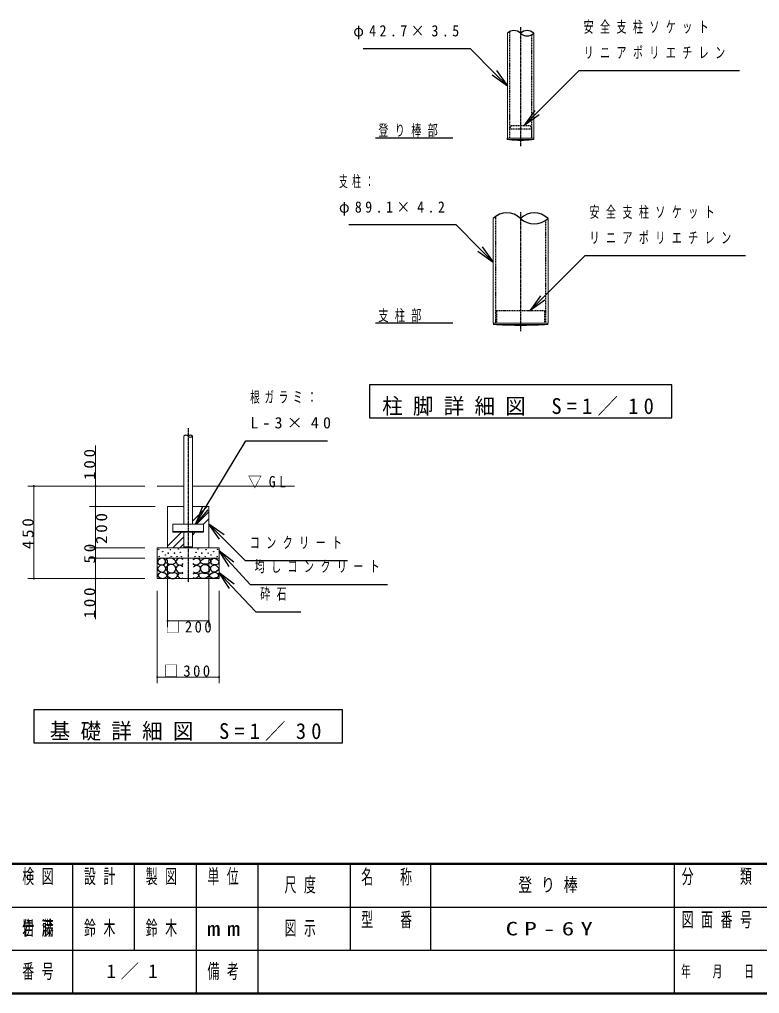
# Model space of a CAD drawing. Units: millimetres at full size, with parts at other scales. Extents: x -11550 to 0, y 0 to 8010.
# Drawn here: x -7233 to -3635, y 0 to 4736 of the extents above; entities that cross this region are included whole.
import ezdxf

# ---------------------------------------------------------------- set-up
doc = ezdxf.new("R2010")
doc.units = ezdxf.units.MM
doc.linetypes.add('USER2', pattern=[6, 3, -1, 1, -1])
doc.linetypes.add('USER4', pattern=[8, 5, -3])
for name, color, linetype, lineweight in [('A3図枠', 7, 'Continuous', 25), ('線', 7, 'Continuous', 25), ('補助', 2, 'Continuous', 25)]:
    doc.layers.add(name, color=color, linetype=linetype, lineweight=lineweight)
doc.layers.add('図面プロファイル', color=7, linetype='Continuous')
doc.styles.add('ＭＳ ゴシック', font='')
doc.styles.get('ＭＳ ゴシック').set_extended_font_data('MS Gothic')

# ---------------------------------------------------------------- blocks, each defined once
blk = doc.blocks.new('dimension_origin')
at = {"color": 0, "linetype": 'Continuous', "lineweight": -2}
blk.add_circle((0, 0), 1.25, dxfattribs=at)

msp = doc.modelspace()

# ---------------------------------------------------------------- linework, layer by layer
at = {"layer": 'A3図枠', "lineweight": 50}
for p, q in [((-11550, 630), (0, 630)), ((-11550, 0), (0, 0))]:
    msp.add_line(p, q, dxfattribs=at)
at = {"layer": 'A3図枠', "color": 211}
for p, q in [((-6975, 630), (-6975, 210)), ((-6675, 630), (-6675, 210)), ((-6375, 630), (-6375, 0)), ((-6075, 630), (-6075, 210)), ((-5625, 630), (-5625, 210)), ((-4050, 630), (-4050, 0)), ((-5625, 420), (-2100, 420)), ((-7275, 210), (0, 210))]:
    msp.add_line(p, q, dxfattribs=at)
at = {"layer": 'A3図枠'}
for p, q in [((-5235, 630), (-5235, 210)), ((-7275, 420), (-5625, 420)), ((-6975, 210), (-6975, 0)), ((-6075, 210), (-6075, 0))]:
    msp.add_line(p, q, dxfattribs=at)
at = {"layer": '線', "color": 20, "linetype": 'USER2'}
for p, q in [((-4797.204, 4698.869), (-4797.204, 4119.869)), ((-4797.204, 3798.869), (-4797.204, 3219.869)), ((-6413.143, 2748.641), (-6413.143, 2000.082))]:
    msp.add_line(p, q, dxfattribs=at)
at = {"layer": '線', "lineweight": 13}
for p, q in [((-4861.254, 4668.869), (-4861.254, 4158.869)), ((-4733.154, 4668.869), (-4733.154, 4158.869)), ((-4732.704, 4158.869), (-4861.704, 4158.869)), ((-4861.704, 4158.869), (-4861.704, 4152.869)), ((-4732.704, 4152.869), (-4861.704, 4152.869)), ((-4861.254, 4158.869), (-4733.154, 4158.869)), ((-4732.704, 4158.869), (-4732.704, 4152.869)), ((-4930.854, 3768.869), (-4930.854, 3258.869)), ((-4663.554, 3768.869), (-4663.554, 3258.869)), ((-4930.854, 3258.869), (-4663.554, 3258.869)), ((-4929.054, 3258.869), (-4665.354, 3258.869)), ((-4929.054, 3258.869), (-4929.054, 3252.869)), ((-4665.354, 3252.869), (-4929.054, 3252.869)), ((-4665.354, 3258.869), (-4665.354, 3252.869)), ((-6434.493, 2710.039), (-6434.493, 2282.647)), ((-6391.793, 2710.039), (-6391.793, 2282.647)), ((-6434.493, 2467.647), (-6563.143, 2467.647)), ((-5896.569, 2467.647), (-6391.793, 2467.647)), ((-6513.143, 2167.647), (-6513.143, 2367.647)), ((-6513.143, 2367.647), (-6434.493, 2367.647)), ((-6391.793, 2367.647), (-6313.143, 2367.647)), ((-6313.143, 2167.647), (-6313.143, 2367.647)), ((-6488.143, 2282.647), (-6488.143, 2242.647)), ((-6488.143, 2282.647), (-6338.143, 2282.647)), ((-6338.143, 2282.647), (-6338.143, 2242.647)), ((-6338.143, 2242.647), (-6488.143, 2242.647)), ((-6434.493, 2242.647), (-6434.493, 2167.647)), ((-6391.793, 2242.647), (-6391.793, 2167.647)), ((-6563.143, 2167.647), (-6563.143, 2017.647)), ((-6563.143, 2167.647), (-6263.143, 2167.647)), ((-6263.143, 2167.647), (-6263.143, 2017.647)), ((-6563.143, 2117.647), (-6263.143, 2117.647)), ((-6263.143, 2017.647), (-6263.143, 2117.647)), ((-6563.143, 2017.647), (-6263.143, 2017.647))]:
    msp.add_line(p, q, dxfattribs=at)
at = {"layer": '線', "color": 4, "linetype": 'USER4'}
for p, q in [((-4850.754, 4676.448), (-4850.754, 4158.869)), ((-4743.654, 4661.289), (-4743.654, 4158.869)), ((-4845.204, 4218.869), (-4851.204, 4203.869)), ((-4749.204, 4218.869), (-4845.204, 4218.869)), ((-4749.204, 4218.869), (-4743.204, 4203.869)), ((-4851.204, 4203.869), (-4743.204, 4203.869)), ((-4743.204, 4203.869), (-4743.204, 4158.869)), ((-4918.254, 3778.992), (-4918.254, 3258.869)), ((-4676.154, 3758.746), (-4676.154, 3258.869)), ((-4913.604, 3318.869), (-4919.229, 3303.869)), ((-4680.804, 3318.869), (-4913.604, 3318.869)), ((-4913.604, 3318.869), (-4913.604, 3258.869)), ((-4680.804, 3318.869), (-4675.179, 3303.869)), ((-4680.804, 3318.869), (-4680.804, 3258.869))]:
    msp.add_line(p, q, dxfattribs=at)
at = {"layer": '線', "color": 2}
for p, q in [((-6338.143, 2245.647), (-6488.143, 2245.647)), ((-6391.793, 2169.647), (-6434.493, 2169.647))]:
    msp.add_line(p, q, dxfattribs=at)
for centre, radius, start, end in [((-4829.229, 4635.567), 46.202, 46.11983, 133.88017), ((-4765.179, 4635.567), 46.202, 46.11983, 133.88017), ((-4765.179, 4702.171), 46.202, 226.11983, 313.88017), ((-4797.204, 4637.369), 487.5, 263.64034, 276.35966), ((-4864.029, 3698.594), 96.975, 46.44154, 133.55846), ((-4730.379, 3698.594), 96.975, 46.44154, 133.55846), ((-4730.379, 3839.144), 96.975, 226.44154, 313.55846), ((-4797.204, 5509.529), 2259.66, 267.04726, 272.95274)]:
    msp.add_arc(centre, radius, start, end, dxfattribs=at)
at = {"layer": '補助'}
for p, q in [((-5071.254, 4593.869), (-5563.118, 4593.869)), ((-5041.254, 4593.869), (-5071.254, 4593.869)), ((-4924.859, 4477.348), (-5041.254, 4593.869)), ((-4935.472, 4466.747), (-4861.254, 4413.674)), ((-4861.254, 4413.674), (-4924.859, 4477.348)), ((-4914.247, 4487.949), (-4861.254, 4413.674)), ((-4717.862, 4282.725), (-4512.419, 4487.954)), ((-4512.419, 4487.954), (-4482.419, 4487.954)), ((-4482.419, 4487.954), (-3732.342, 4487.954)), ((-4728.463, 4293.337), (-4781.535, 4219.119)), ((-4781.535, 4219.119), (-4717.862, 4282.725)), ((-4707.261, 4272.113), (-4781.535, 4219.119)), ((-5127.204, 4158.869), (-5502.204, 4158.869)), ((-5140.854, 3736.86), (-5632.718, 3736.86)), ((-5110.854, 3736.86), (-5140.854, 3736.86)), ((-4994.494, 3620.5), (-5110.854, 3736.86)), ((-5005.1, 3609.893), (-4930.854, 3556.86)), ((-4930.854, 3556.86), (-4994.494, 3620.5)), ((-4983.887, 3631.106), (-4930.854, 3556.86)), ((-4688.997, 3382.488), (-4483.554, 3587.716)), ((-4483.554, 3587.716), (-4453.554, 3587.716)), ((-4453.554, 3587.716), (-3703.477, 3587.716)), ((-4699.598, 3393.1), (-4752.67, 3318.882)), ((-4752.67, 3318.882), (-4688.997, 3382.488)), ((-4678.396, 3371.876), (-4752.67, 3318.882)), ((-5127.204, 3258.869), (-5502.204, 3258.869)), ((-6330.487, 2359.77), (-6133.157, 2687.839)), ((-6133.157, 2687.839), (-6103.157, 2687.839)), ((-6103.157, 2687.839), (-5736.573, 2687.839)), ((-6343.341, 2367.502), (-6376.876, 2282.647)), ((-6376.876, 2282.647), (-6330.487, 2359.77)), ((-6317.633, 2352.039), (-6376.876, 2282.647)), ((-6260.11, 2208.656), (-6313.143, 2282.902)), ((-6238.896, 2229.869), (-6313.143, 2282.902)), ((-6313.143, 2282.902), (-6249.503, 2219.263)), ((-6249.503, 2219.263), (-6135.28, 2105.04)), ((-6213.049, 2077.032), (-6263.143, 2153.292)), ((-6191.023, 2097.4), (-6263.143, 2153.292)), ((-6263.143, 2153.292), (-6202.036, 2087.216)), ((-6202.036, 2087.216), (-6111.7, 1989.534)), ((-6135.28, 2105.04), (-6105.28, 2105.04)), ((-6105.28, 2105.04), (-5639.326, 2105.04)), ((-6212.071, 1969.132), (-6263.143, 2044.74)), ((-6190.31, 1989.782), (-6263.143, 2044.74)), ((-6263.143, 2044.74), (-6201.19, 1979.457)), ((-6111.7, 1989.534), (-6081.7, 1989.534)), ((-6081.7, 1989.534), (-5443.956, 1989.534)), ((-6201.19, 1979.457), (-6084.551, 1856.546)), ((-6084.551, 1856.546), (-6054.551, 1856.546)), ((-6054.551, 1856.546), (-5865.926, 1856.546))]:
    msp.add_line(p, q, dxfattribs=at)
at = {"layer": '補助', "lineweight": 13}
for p, q in [((-6863.143, 2367.647), (-6863.143, 2665.218)), ((-6623.143, 2467.647), (-7193.143, 2467.647)), ((-7163.143, 2017.647), (-7163.143, 2467.647)), ((-6623.143, 2467.647), (-6893.143, 2467.647)), ((-6573.143, 2367.647), (-6893.143, 2367.647)), ((-6573.143, 2367.647), (-6893.143, 2367.647)), ((-6863.143, 2167.647), (-6863.143, 2367.647)), ((-6391.793, 2296.605), (-6320.751, 2367.647)), ((-6372.075, 2282.647), (-6313.143, 2341.579)), ((-6338.399, 2282.647), (-6313.143, 2307.903)), ((-6513.143, 2175.255), (-6445.751, 2242.647)), ((-6391.793, 2229.253), (-6378.399, 2242.647)), ((-6487.075, 2167.647), (-6434.493, 2220.229)), ((-6453.399, 2167.647), (-6434.493, 2186.553)), ((-6623.143, 2167.647), (-6893.143, 2167.647)), ((-6623.143, 2167.647), (-6893.143, 2167.647)), ((-6863.143, 2114.647), (-6863.143, 2170.647)), ((-6623.143, 2117.647), (-6893.143, 2117.647)), ((-6623.143, 2117.647), (-6893.143, 2117.647)), ((-6863.143, 1820.075), (-6863.143, 2117.647)), ((-6513.143, 2107.647), (-6513.143, 1781.406)), ((-6313.143, 2107.647), (-6313.143, 1781.406)), ((-6623.143, 2017.647), (-7193.143, 2017.647)), ((-6623.143, 2017.647), (-6893.143, 2017.647)), ((-6563.143, 1957.647), (-6563.143, 1508.693)), ((-6263.143, 1957.647), (-6263.143, 1508.693)), ((-6313.143, 1811.406), (-6513.143, 1811.406)), ((-6263.143, 1538.693), (-6563.143, 1538.693))]:
    msp.add_line(p, q, dxfattribs=at)
at = {"layer": '補助'}
for points in [[(-5532.204, 2798.869), (-4062.204, 2798.869), (-4062.204, 2958.869), (-5532.204, 2958.869)], [(-6540.694, 2117.049), (-6547.156, 2114.508), (-6553.368, 2111.029), (-6559.226, 2106.991), (-6562.873, 2101.523), (-6561.861, 2093.941), (-6556.854, 2087.582), (-6549.988, 2084.992), (-6542.278, 2084.73), (-6534.666, 2085.335), (-6528.337, 2087.899), (-6524.584, 2093.185), (-6523.267, 2099.622), (-6524.116, 2104.828), (-6527.07, 2109.761), (-6533.229, 2114.589)], [(-6543.229, 2084.096), (-6548.558, 2081.304), (-6554.001, 2077.126), (-6560.45, 2070.306), (-6562.873, 2063.501), (-6559.246, 2058.674), (-6552.734, 2054.313), (-6546.097, 2050.025), (-6539.427, 2047.976), (-6531.782, 2050.422), (-6525.485, 2056.847), (-6522.379, 2065.125), (-6523.901, 2073.64), (-6532.059, 2080.891)], [(-6501.27, 2117.139), (-6506.174, 2116.523), (-6511.811, 2114.437), (-6519.783, 2108.649), (-6523.434, 2101.733), (-6522.56, 2097.77), (-6518.839, 2093.353), (-6509.348, 2088.581), (-6499.378, 2087.137), (-6492.028, 2086.964), (-6484.512, 2088.488), (-6476.913, 2093.103), (-6473.159, 2099.3), (-6474.128, 2103.953), (-6478.835, 2109.301), (-6489.504, 2115.507)], [(-6513.974, 2052.809), (-6501.385, 2045.953), (-6488.025, 2044.971), (-6477.742, 2052.425), (-6472.889, 2064.162), (-6475.17, 2074.94), (-6482.079, 2083.082), (-6490.904, 2086.516), (-6502.081, 2085.245), (-6515.835, 2077.19), (-6521.812, 2066.324), (-6519.177, 2059.13)], [(-6312.311, 2052.809), (-6324.9, 2045.953), (-6338.26, 2044.971), (-6348.544, 2052.425), (-6353.396, 2064.162), (-6351.116, 2074.94), (-6344.206, 2083.082), (-6335.381, 2086.516), (-6324.205, 2085.245), (-6310.45, 2077.19), (-6304.473, 2066.324), (-6307.109, 2059.13)], [(-6325.015, 2117.139), (-6320.111, 2116.523), (-6314.474, 2114.437), (-6306.503, 2108.649), (-6302.851, 2101.733), (-6303.725, 2097.77), (-6307.446, 2093.353), (-6316.937, 2088.581), (-6326.907, 2087.137), (-6334.258, 2086.964), (-6341.774, 2088.488), (-6349.372, 2093.103), (-6353.126, 2099.3), (-6352.157, 2103.953), (-6347.45, 2109.301), (-6336.782, 2115.507)], [(-6283.057, 2084.096), (-6277.728, 2081.304), (-6272.284, 2077.126), (-6265.835, 2070.306), (-6263.412, 2063.501), (-6267.04, 2058.674), (-6273.551, 2054.313), (-6280.188, 2050.025), (-6286.858, 2047.976), (-6294.503, 2050.422), (-6300.8, 2056.847), (-6303.906, 2065.125), (-6302.384, 2073.64), (-6294.226, 2080.891)], [(-6285.591, 2117.049), (-6279.129, 2114.508), (-6272.917, 2111.029), (-6267.059, 2106.991), (-6263.412, 2101.523), (-6264.424, 2093.941), (-6269.432, 2087.582), (-6276.298, 2084.992), (-6284.007, 2084.73), (-6291.619, 2085.335), (-6297.949, 2087.899), (-6301.701, 2093.185), (-6303.018, 2099.622), (-6302.17, 2104.828), (-6299.216, 2109.761), (-6293.056, 2114.589)], [(-6544.048, 2048.164), (-6555.367, 2042.145), (-6562.178, 2033.329), (-6553.692, 2022.06), (-6535.257, 2017.946), (-6520.903, 2024.056), (-6515.478, 2034.428), (-6526.26, 2043.537)], [(-6486.944, 2044.019), (-6494.479, 2044.646), (-6502.621, 2043.209), (-6511.549, 2039.151), (-6515.866, 2033.748), (-6513.179, 2029.066), (-6507.217, 2024.558), (-6500.738, 2020.715), (-6493.431, 2018.341), (-6481.583, 2018.575), (-6471.267, 2022.666), (-6466.564, 2027.473), (-6464.51, 2033.208), (-6465.569, 2038.356), (-6469.645, 2042.938), (-6478.044, 2045.478)], [(-6339.341, 2044.019), (-6331.806, 2044.646), (-6323.664, 2043.209), (-6314.736, 2039.151), (-6310.419, 2033.748), (-6313.106, 2029.066), (-6319.069, 2024.558), (-6325.547, 2020.715), (-6332.854, 2018.341), (-6344.703, 2018.575), (-6355.018, 2022.666), (-6359.722, 2027.473), (-6361.775, 2033.208), (-6360.716, 2038.356), (-6356.64, 2042.938), (-6348.241, 2045.478)], [(-6282.237, 2048.164), (-6270.918, 2042.145), (-6264.107, 2033.329), (-6272.593, 2022.06), (-6291.028, 2017.946), (-6305.382, 2024.056), (-6310.807, 2034.428), (-6300.026, 2043.537)], [(-7163.143, 1218.693), (-5663.143, 1218.693), (-5663.143, 1378.693), (-7163.143, 1378.693)]]:
    msp.add_lwpolyline(points, close=True, dxfattribs=at)
for points in [[(-6438.143, 2110.945), (-6446.57, 2115.801), (-6455.253, 2117.282), (-6460.872, 2115.594), (-6466.025, 2111.896), (-6470.497, 2106.587), (-6472.363, 2099.856), (-6468.694, 2091.085), (-6460.639, 2084.647), (-6452.34, 2082.268), (-6445.113, 2083.38), (-6441.063, 2086.756), (-6438.143, 2091.301)], [(-6388.143, 2110.945), (-6379.715, 2115.801), (-6371.033, 2117.282), (-6365.413, 2115.594), (-6360.26, 2111.896), (-6355.788, 2106.587), (-6353.923, 2099.856), (-6357.591, 2091.085), (-6365.646, 2084.647), (-6373.945, 2082.268), (-6381.172, 2083.38), (-6385.222, 2086.756), (-6388.143, 2091.301)], [(-6438.459, 2074.825), (-6445.6, 2080.287), (-6453.668, 2082.746), (-6460.373, 2081.521), (-6466.342, 2077.676), (-6470.735, 2071.895), (-6472.363, 2064.686), (-6469.698, 2056.077), (-6463.491, 2049.16), (-6455.851, 2045.288), (-6448.282, 2044.407), (-6443.128, 2045.846), (-6438.459, 2048.526)], [(-6438.143, 2040.288), (-6444.161, 2043.607), (-6451.45, 2044.407), (-6460.167, 2040.074), (-6464.441, 2033.317), (-6463.829, 2029.647), (-6460.956, 2025.396), (-6453.793, 2019.925), (-6446.381, 2018.109), (-6442.084, 2019.16), (-6438.143, 2021.277)], [(-6388.143, 2040.288), (-6382.125, 2043.607), (-6374.835, 2044.407), (-6366.119, 2040.074), (-6361.844, 2033.317), (-6362.457, 2029.647), (-6365.329, 2025.396), (-6372.492, 2019.925), (-6379.905, 2018.109), (-6384.201, 2019.16), (-6388.143, 2021.277)], [(-6387.826, 2074.825), (-6380.685, 2080.287), (-6372.617, 2082.746), (-6365.912, 2081.521), (-6359.943, 2077.676), (-6355.55, 2071.895), (-6353.923, 2064.686), (-6356.587, 2056.077), (-6362.795, 2049.16), (-6370.434, 2045.288), (-6378.003, 2044.407), (-6383.157, 2045.846), (-6387.826, 2048.526)]]:
    msp.add_lwpolyline(points, dxfattribs=at)
for centre in [(-6556.536, 2159.823), (-6537.526, 2148.417), (-6524.535, 2131.624), (-6510.593, 2141.129), (-6499.187, 2157.605), (-6479.647, 2141.196), (-6460.726, 2161.738), (-6450.725, 2144.71), (-6375.56, 2144.71), (-6365.56, 2161.738), (-6346.639, 2141.196), (-6327.098, 2157.605), (-6315.692, 2141.129), (-6301.75, 2131.624), (-6288.76, 2148.417), (-6269.749, 2159.823), (-6553.368, 2124.97), (-6495.701, 2124.019), (-6468.024, 2124.167), (-6445.859, 2123.626), (-6380.426, 2123.626), (-6358.262, 2124.167), (-6330.584, 2124.019), (-6272.917, 2124.97)]:
    msp.add_circle(centre, 1, dxfattribs=at)
for centre, start, end in [((-6423.818, 2701.602), 38.32072, 141.67928), ((-6402.468, 2701.602), 38.32072, 141.67928), ((-6402.468, 2718.476), 218.32072, 321.67928)]:
    msp.add_arc(centre, 13.607, start, end, dxfattribs=at)

# ---------------------------------------------------------------- block references
at = {"layer": '補助', "lineweight": 13, "xscale": 2, "yscale": 2}
for p, rotation in [((-7163.143, 2467.647), 270), ((-6863.143, 2467.647), 270), ((-6863.143, 2367.647), 270), ((-6863.143, 2367.647), 90), ((-6863.143, 2167.647), 90), ((-6863.143, 2167.647), 90), ((-6863.143, 2117.647), 270), ((-6863.143, 2117.647), 270), ((-7163.143, 2017.647), 90), ((-6863.143, 2017.647), 90), ((-6313.143, 1811.406), 180), ((-6263.143, 1538.693), 180)]:
    msp.add_blockref('dimension_origin', p, dxfattribs=dict(at, rotation=rotation))
for p in [(-6513.143, 1811.406), (-6563.143, 1538.693)]:
    msp.add_blockref('dimension_origin', p, dxfattribs=at)

# ---------------------------------------------------------------- texts
at = {"layer": 'A3図枠', "color": 4, "style": 'ＭＳ ゴシック'}
for s, insert, char_height, attachment_point in [('\\T1.64;\\W0.6;検図', (-7125, 605), 70.38, 2), ('\\T1.64;\\W0.6;設計', (-6825, 605), 70.38, 2), ('\\T1.64;\\W0.6;製図', (-6525, 605), 70.38, 2), ('\\T1.64;\\W0.6;単位', (-6225, 605), 70.38, 2), ('\\T1.64;\\W0.6;尺度', (-5850, 525), 70.38, 5), ('\\T1.64;\\W0.6;名\u3000称', (-5430, 603.083), 70.38, 2), ('\\T1.64;\\W0.6;分\u3000\u3000類', (-3825, 605), 70.38, 2), ('\\T1.64;\\W0.6;型\u3000番', (-5430, 395), 70.38, 2), ('\\T1.64;\\W0.6;図面番号', (-3825, 395), 70.38, 2), ('\\T1.5;\\W1.35;mm', (-6225, 315), 70.38, 5), ('\\T1.64;\\W0.6;図示', (-5850, 315), 70.38, 5), ('\\T1.64;\\W0.6;番号', (-7125, 105), 70.38, 5), ('\\T1.64;\\W0.6;備考', (-6225, 105), 70.38, 5), ('\\T1.64;\\W0.6;年\u3000月\u3000日', (-3825, 105), 57.18, 5)]:
    msp.add_mtext(s, dxfattribs=dict(at, insert=insert, char_height=char_height, attachment_point=attachment_point))
at = {"layer": '図面プロファイル', "attachment_point": 5, "style": 'ＭＳ ゴシック'}
for s, insert, char_height in [('\\T1.64;\\W0.75;登り棒', (-4642.5, 525), 65.98), ('\\T1.64;\\W0.6;伊藤', (-7125, 315), 70.38), ('\\T1.64;\\W0.6;岩満', (-7125, 315), 70.38), ('\\T1.64;\\W0.6;鈴木', (-6825, 315), 70.38), ('\\T1.64;\\W0.6;鈴木', (-6525, 315), 70.38), ('\\T1.5;\\W1.35;CP-6Y', (-4642.5, 315), 65.98), ('\\T1.5;1／1', (-6675, 105), 65.98)]:
    msp.add_mtext(s, dxfattribs=dict(at, insert=insert, char_height=char_height))
at = {"layer": '補助', "style": 'ＭＳ ゴシック'}
for s, insert, char_height, attachment_point in [('\\T1.64;\\W0.65;安全支柱ソケット', (-4490.669, 4727.954), 54.99, 1), ('\\T1.5;\\W0.9;φ42.7×3.5', (-5610.075, 4708.869), 54.99, 1), ('\\T1.64;\\W0.65;リニアポリエチレン', (-4490.669, 4602.954), 54.99, 1), ('\\T1.64;\\W0.65;登り棒部', (-5488.454, 4163.869), 54.99, 7), ('\\T1.5;\\W0.55;支柱：', (-5679.675, 3976.86), 54.99, 1), ('\\T1.5;\\W0.9;φ89.1×4.2', (-5679.675, 3851.86), 54.99, 1), ('\\T1.64;\\W0.65;安全支柱ソケット', (-4461.804, 3827.716), 54.99, 1), ('\\T1.64;\\W0.65;リニアポリエチレン', (-4461.804, 3702.716), 54.99, 1), ('\\T1.64;\\W0.65;支柱部', (-5488.454, 3263.869), 54.99, 7), ('\\T1.5;\\W0.6;根ガラミ：', (-6111.407, 2927.839), 54.99, 1), ('\\T1.5;\\W0.95;柱脚詳細図\\~S=1／10', (-4797.204, 2808.869), 76.98, 8), ('\\T1.5;\\W1.05;L-3×40', (-6111.407, 2802.839), 54.99, 1), ('\\T1.5;\\W0.9;▽GL', (-6122.668, 2456.409), 54.99, 7), ('\\T1.64;\\W0.65;コンクリート', (-6113.53, 2220.04), 54.99, 1), ('\\T1.64;\\W0.65;均しコンクリート', (-6089.95, 2104.534), 54.99, 1), ('\\T1.64;\\W0.65;砕石', (-6062.801, 1971.546), 54.99, 1), ('\\T1.33;\\W0.95;□200', (-6405.559, 1810.406), 54.99, 2), ('\\T1.33;\\W0.95;□300', (-6413.143, 1539.693), 54.99, 8), ('\\T1.5;\\W0.95;基礎詳細図\\~S=1／30', (-6413.143, 1228.693), 76.98, 8)]:
    msp.add_mtext(s, dxfattribs=dict(at, insert=insert, char_height=char_height, attachment_point=attachment_point))
at = {"layer": '補助', "char_height": 54.99, "rotation": 90, "style": 'ＭＳ ゴシック'}
for s, insert, attachment_point in [('\\T1.33;\\W1.1;100', (-6864.143, 2579.504), 8), ('\\T1.33;\\W1.1;200', (-6862.143, 2267.647), 2), ('\\T1.33;\\W1.1;450', (-7164.143, 2242.647), 8), ('\\T1.34;\\W1.1;50', (-6864.143, 2145.607), 8), ('\\T1.33;\\W1.1;100', (-6864.143, 1905.789), 8)]:
    msp.add_mtext(s, dxfattribs=dict(at, insert=insert, attachment_point=attachment_point))

doc.saveas('drawing.dxf')
